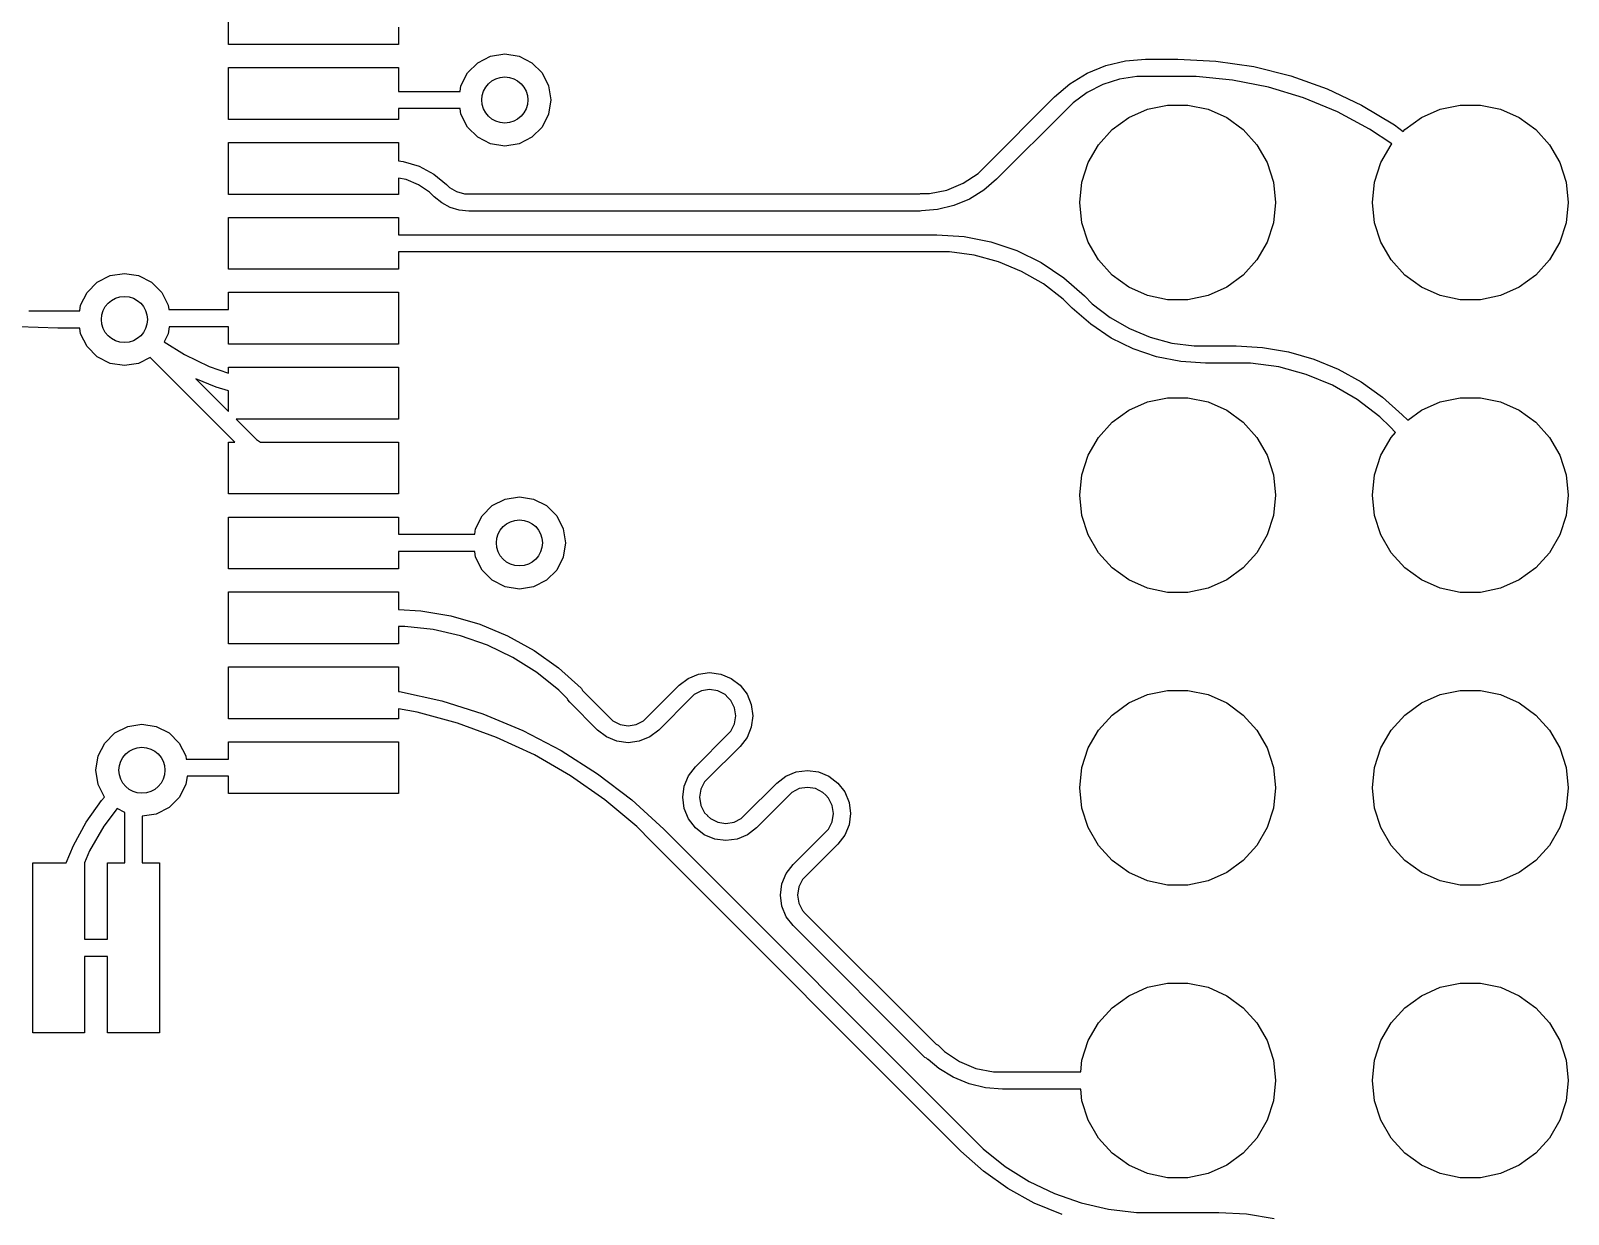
# Model space of a CAD drawing. Extents: x 6.5 to 8.1, y -3.85 to -2.25.
# Drawn here: x 7.508 to 8.033, y -3.446 to -3.041 of the extents above; entities that cross this region are included whole.
import ezdxf

# ---------------------------------------------------------------- set-up
doc = ezdxf.new("R2010")
doc.units = 0
doc.header["$MEASUREMENT"] = 0
doc.layers.add('BLACK', color=7, linetype='CONTINUOUS')

msp = doc.modelspace()

# ---------------------------------------------------------------- linework, layer by layer
at = {"layer": 'BLACK', "linetype": 'CONTINUOUS'}
for p, q in [((7.57561, -3.04606), (7.57561, -3.02835)), ((7.63368, -3.04016), (7.63368, -3.04606)), ((7.63368, -3.04606), (7.57561, -3.04606)), ((7.65726, -3.05574), (7.66074, -3.05226)), ((7.66074, -3.05226), (7.66513, -3.05002)), ((7.66513, -3.05002), (7.67, -3.04925)), ((7.67, -3.04925), (7.67487, -3.05002)), ((7.67487, -3.05002), (7.67926, -3.05226)), ((7.67926, -3.05226), (7.68274, -3.05574)), ((7.8754, -3.0532), (7.8821, -3.05159)), ((7.8821, -3.05159), (7.88897, -3.05105)), ((7.88897, -3.05105), (7.88897, -3.05105)), ((7.88897, -3.05105), (7.88897, -3.05105)), ((7.88897, -3.05105), (7.9, -3.05105)), ((7.88897, -3.05105), (7.88897, -3.05105)), ((7.9, -3.05105), (7.91307, -3.05169)), ((7.91307, -3.05169), (7.92601, -3.05361)), ((7.57561, -3.07165), (7.57561, -3.05394)), ((7.57561, -3.05394), (7.63368, -3.05394)), ((7.63368, -3.05394), (7.63368, -3.06205)), ((7.65502, -3.06013), (7.65726, -3.05574)), ((7.68274, -3.05574), (7.68498, -3.06013)), ((7.86315, -3.05944), (7.86903, -3.05583)), ((7.86903, -3.05583), (7.8754, -3.0532)), ((7.88007, -3.05789), (7.87438, -3.05974)), ((7.88598, -3.05695), (7.88007, -3.05789)), ((7.88896, -3.05695), (7.88598, -3.05695)), ((7.88897, -3.05695), (7.88896, -3.05695)), ((7.9, -3.05695), (7.88897, -3.05695)), ((7.88897, -3.05695), (7.88897, -3.05695)), ((7.90626, -3.05695), (7.9, -3.05695)), ((7.91872, -3.05818), (7.90626, -3.05695)), ((7.931, -3.06062), (7.91872, -3.05818)), ((7.92601, -3.05361), (7.9387, -3.05679)), ((7.9387, -3.05679), (7.95102, -3.0612)), ((7.63368, -3.06205), (7.65472, -3.06205)), ((7.65472, -3.06205), (7.65502, -3.06013)), ((7.68498, -3.06013), (7.68575, -3.065)), ((7.85791, -3.06391), (7.86315, -3.05944)), ((7.86904, -3.06245), (7.8642, -3.06597)), ((7.87438, -3.05974), (7.86904, -3.06245)), ((7.94298, -3.06426), (7.931, -3.06062)), ((7.95102, -3.0612), (7.96285, -3.06679)), ((7.65472, -3.06795), (7.63368, -3.06795)), ((7.63368, -3.06795), (7.63368, -3.07165)), ((7.65502, -3.06987), (7.65472, -3.06795)), ((7.68575, -3.065), (7.68498, -3.06987)), ((7.8339, -3.08793), (7.85791, -3.06391)), ((7.86209, -3.06809), (7.83807, -3.0921)), ((7.85791, -3.06391), (7.85791, -3.06391)), ((7.8642, -3.06597), (7.86209, -3.06809)), ((7.86209, -3.06809), (7.86209, -3.06809)), ((7.86209, -3.06809), (7.86209, -3.06809)), ((7.88327, -3.07102), (7.88966, -3.06817)), ((7.88966, -3.06817), (7.8965, -3.06672)), ((7.8965, -3.06672), (7.9035, -3.06672)), ((7.9035, -3.06672), (7.91034, -3.06817)), ((7.91034, -3.06817), (7.91673, -3.07102)), ((7.95454, -3.06905), (7.94298, -3.06426)), ((7.96285, -3.06679), (7.97407, -3.07352)), ((7.98327, -3.07102), (7.98966, -3.06817)), ((7.98966, -3.06817), (7.9965, -3.06672)), ((7.9965, -3.06672), (8.0035, -3.06672)), ((8.0035, -3.06672), (8.01034, -3.06817)), ((8.01034, -3.06817), (8.01673, -3.07102)), ((7.63368, -3.07165), (7.57561, -3.07165)), ((7.65726, -3.07426), (7.65502, -3.06987)), ((7.68498, -3.06987), (7.68274, -3.07426)), ((7.87761, -3.07513), (7.88327, -3.07102)), ((7.91673, -3.07102), (7.92239, -3.07513)), ((7.96558, -3.07495), (7.95454, -3.06905)), ((7.97407, -3.07352), (7.97706, -3.07574)), ((7.97761, -3.07513), (7.98327, -3.07102)), ((8.01673, -3.07102), (8.02239, -3.07513)), ((7.66074, -3.07774), (7.65726, -3.07426)), ((7.66513, -3.07998), (7.66074, -3.07774)), ((7.67926, -3.07774), (7.67487, -3.07998)), ((7.68274, -3.07426), (7.67926, -3.07774)), ((7.87293, -3.08033), (7.87761, -3.07513)), ((7.92239, -3.07513), (7.92707, -3.08033)), ((7.97319, -3.08003), (7.96558, -3.07495)), ((7.97706, -3.07574), (7.97761, -3.07513)), ((8.02239, -3.07513), (8.02707, -3.08033)), ((7.57561, -3.09724), (7.57561, -3.07953)), ((7.57561, -3.07953), (7.63368, -3.07953)), ((7.63368, -3.07953), (7.63368, -3.08583)), ((7.67, -3.08075), (7.66513, -3.07998)), ((7.67487, -3.07998), (7.67, -3.08075)), ((7.86943, -3.08639), (7.87293, -3.08033)), ((7.92707, -3.08033), (7.93057, -3.08639)), ((7.96943, -3.08639), (7.97293, -3.08033)), ((7.97293, -3.08033), (7.97319, -3.08003)), ((8.02707, -3.08033), (8.03057, -3.08639)), ((7.63368, -3.08583), (7.63527, -3.08599)), ((7.63527, -3.08599), (7.6407, -3.08764)), ((7.6407, -3.08764), (7.6457, -3.09031)), ((7.83176, -3.09007), (7.8339, -3.08793)), ((7.8339, -3.08793), (7.8339, -3.08793)), ((7.86727, -3.09304), (7.86943, -3.08639)), ((7.93057, -3.08639), (7.93273, -3.09304)), ((7.96727, -3.09304), (7.96943, -3.08639)), ((8.03057, -3.08639), (8.03273, -3.09304)), ((7.63634, -3.09222), (7.63368, -3.0917)), ((7.63368, -3.0917), (7.63368, -3.09724)), ((7.64053, -3.09396), (7.63634, -3.09222)), ((7.64431, -3.09648), (7.64053, -3.09396)), ((7.6457, -3.09031), (7.65009, -3.09391)), ((7.65009, -3.09391), (7.65009, -3.09391)), ((7.65009, -3.09391), (7.65108, -3.09491)), ((7.65108, -3.09491), (7.65353, -3.09632)), ((7.82111, -3.09576), (7.82671, -3.09344)), ((7.82671, -3.09344), (7.83176, -3.09007)), ((7.83807, -3.0921), (7.8337, -3.09584)), ((7.83807, -3.0921), (7.83807, -3.0921)), ((7.83807, -3.0921), (7.83807, -3.0921)), ((7.83807, -3.0921), (7.83807, -3.0921)), ((7.86654, -3.1), (7.86727, -3.09304)), ((7.93273, -3.09304), (7.93346, -3.1)), ((7.96654, -3.1), (7.96727, -3.09304)), ((8.03273, -3.09304), (8.03346, -3.1)), ((7.63368, -3.09724), (7.57561, -3.09724)), ((7.64591, -3.09809), (7.64431, -3.09648)), ((7.64843, -3.10015), (7.64591, -3.09809)), ((7.64591, -3.09809), (7.64591, -3.09809)), ((7.64591, -3.09809), (7.64591, -3.09809)), ((7.6513, -3.10169), (7.64843, -3.10015)), ((7.65353, -3.09632), (7.65625, -3.09705)), ((7.65625, -3.09705), (7.65766, -3.09705)), ((7.65766, -3.09705), (7.81181, -3.09705)), ((7.81181, -3.09705), (7.81213, -3.09694)), ((7.81213, -3.09694), (7.81213, -3.09694)), ((7.81213, -3.09694), (7.81516, -3.09694)), ((7.81516, -3.09694), (7.82111, -3.09576)), ((7.82879, -3.09885), (7.82347, -3.10105)), ((7.8337, -3.09584), (7.82879, -3.09885)), ((7.86727, -3.10696), (7.86654, -3.1)), ((7.93346, -3.1), (7.93273, -3.10696)), ((7.96727, -3.10696), (7.96654, -3.1)), ((8.03346, -3.1), (8.03273, -3.10696)), ((7.57561, -3.12283), (7.57561, -3.10512)), ((7.57561, -3.10512), (7.63368, -3.10512)), ((7.63368, -3.10512), (7.63368, -3.11102)), ((7.65442, -3.10263), (7.6513, -3.10169)), ((7.65766, -3.10295), (7.65442, -3.10263)), ((7.81202, -3.10295), (7.65766, -3.10295)), ((7.65766, -3.10295), (7.65766, -3.10295)), ((7.65766, -3.10295), (7.65766, -3.10295)), ((7.81237, -3.10283), (7.81202, -3.10295)), ((7.81787, -3.10239), (7.81237, -3.10283)), ((7.82347, -3.10105), (7.81787, -3.10239)), ((7.86943, -3.11361), (7.86727, -3.10696)), ((7.93273, -3.10696), (7.93057, -3.11361)), ((7.96943, -3.11361), (7.96727, -3.10696)), ((8.03273, -3.10696), (8.03057, -3.11361)), ((7.63368, -3.11102), (7.81766, -3.11102)), ((7.81766, -3.11102), (7.82697, -3.11163)), ((7.82697, -3.11163), (7.83612, -3.11345)), ((7.83612, -3.11345), (7.84495, -3.11645)), ((7.87293, -3.11967), (7.86943, -3.11361)), ((7.93057, -3.11361), (7.92707, -3.11967)), ((7.97293, -3.11967), (7.96943, -3.11361)), ((8.03057, -3.11361), (8.02707, -3.11967)), ((7.81766, -3.11693), (7.63368, -3.11693)), ((7.63368, -3.11693), (7.63368, -3.12283)), ((7.82195, -3.11693), (7.81766, -3.11693)), ((7.83045, -3.11805), (7.82195, -3.11693)), ((7.83873, -3.12027), (7.83045, -3.11805)), ((7.84665, -3.12355), (7.83873, -3.12027)), ((7.84495, -3.11645), (7.85332, -3.12058)), ((7.85332, -3.12058), (7.86107, -3.12576)), ((7.87761, -3.12487), (7.87293, -3.11967)), ((7.92707, -3.11967), (7.92239, -3.12487)), ((7.97761, -3.12487), (7.97293, -3.11967)), ((8.02707, -3.11967), (8.02239, -3.12487)), ((7.53074, -3.12726), (7.53513, -3.12502)), ((7.53513, -3.12502), (7.54, -3.12425)), ((7.54, -3.12425), (7.54487, -3.12502)), ((7.54487, -3.12502), (7.54926, -3.12726)), ((7.63368, -3.12283), (7.57561, -3.12283)), ((7.85408, -3.12784), (7.84665, -3.12355)), ((7.86107, -3.12576), (7.86809, -3.13191)), ((7.88327, -3.12898), (7.87761, -3.12487)), ((7.92239, -3.12487), (7.91673, -3.12898)), ((7.98327, -3.12898), (7.97761, -3.12487)), ((8.02239, -3.12487), (8.01673, -3.12898)), ((7.52502, -3.13513), (7.52726, -3.13074)), ((7.52726, -3.13074), (7.53074, -3.12726)), ((7.54926, -3.12726), (7.55274, -3.13074)), ((7.55274, -3.13074), (7.55498, -3.13513)), ((7.57561, -3.13661), (7.57561, -3.13071)), ((7.57561, -3.13071), (7.63368, -3.13071)), ((7.63368, -3.13071), (7.63368, -3.14843)), ((7.86088, -3.13306), (7.85408, -3.12784)), ((7.88966, -3.13183), (7.88327, -3.12898)), ((7.91673, -3.12898), (7.91034, -3.13183)), ((7.98966, -3.13183), (7.98327, -3.12898)), ((8.01673, -3.12898), (8.01034, -3.13183)), ((7.50732, -3.13705), (7.51728, -3.13705)), ((7.51728, -3.13705), (7.52472, -3.13705)), ((7.52472, -3.13705), (7.52502, -3.13513)), ((7.55498, -3.13513), (7.55521, -3.13661)), ((7.55521, -3.13661), (7.57561, -3.13661)), ((7.86391, -3.13609), (7.86088, -3.13306)), ((7.87025, -3.14164), (7.86391, -3.13609)), ((7.86391, -3.13609), (7.86391, -3.13609)), ((7.86391, -3.13609), (7.86391, -3.13609)), ((7.86809, -3.13191), (7.86809, -3.13191)), ((7.86809, -3.13191), (7.86809, -3.13191)), ((7.86809, -3.13191), (7.8708, -3.13462)), ((7.8708, -3.13462), (7.87688, -3.13929)), ((7.8965, -3.13328), (7.88966, -3.13183)), ((7.9035, -3.13328), (7.8965, -3.13328)), ((7.91034, -3.13183), (7.9035, -3.13328)), ((7.9965, -3.13328), (7.98966, -3.13183)), ((8.0035, -3.13328), (7.9965, -3.13328)), ((8.01034, -3.13183), (8.0035, -3.13328)), ((7.51728, -3.14295), (7.49699, -3.14229)), ((7.87725, -3.14632), (7.87025, -3.14164)), ((7.87688, -3.13929), (7.88353, -3.14313)), ((7.52472, -3.14295), (7.51728, -3.14295)), ((7.52502, -3.14487), (7.52472, -3.14295)), ((7.52726, -3.14926), (7.52502, -3.14487)), ((7.55498, -3.14487), (7.55359, -3.14759)), ((7.55535, -3.14252), (7.55498, -3.14487)), ((7.57561, -3.14252), (7.55535, -3.14252)), ((7.57561, -3.14843), (7.57561, -3.14252)), ((7.88481, -3.15005), (7.87725, -3.14632)), ((7.88353, -3.14313), (7.89061, -3.14606)), ((7.89061, -3.14606), (7.89802, -3.14805)), ((7.53074, -3.15274), (7.52726, -3.14926)), ((7.53513, -3.15498), (7.53074, -3.15274)), ((7.55359, -3.14759), (7.56055, -3.15197)), ((7.56055, -3.15197), (7.56895, -3.15601)), ((7.63368, -3.14843), (7.57561, -3.14843)), ((7.89279, -3.15276), (7.88481, -3.15005)), ((7.90105, -3.1544), (7.89279, -3.15276)), ((7.89802, -3.14805), (7.90562, -3.14905)), ((7.90562, -3.14905), (7.90946, -3.14905)), ((7.90946, -3.14905), (7.92, -3.14905)), ((7.92, -3.14905), (7.92898, -3.14955)), ((7.92898, -3.14955), (7.93785, -3.15106)), ((7.93785, -3.15106), (7.94649, -3.15355)), ((7.54, -3.15575), (7.53513, -3.15498)), ((7.54487, -3.15498), (7.54, -3.15575)), ((7.5488, -3.15297), (7.54487, -3.15498)), ((7.57771, -3.18189), (7.5488, -3.15297)), ((7.56895, -3.15601), (7.57561, -3.15834)), ((7.57561, -3.15834), (7.57561, -3.1563)), ((7.57561, -3.1563), (7.63368, -3.1563)), ((7.63368, -3.1563), (7.63368, -3.17402)), ((7.90946, -3.15495), (7.90105, -3.1544)), ((7.92, -3.15495), (7.90946, -3.15495)), ((7.90946, -3.15495), (7.90946, -3.15495)), ((7.90946, -3.15495), (7.90946, -3.15495)), ((7.92487, -3.15495), (7.92, -3.15495)), ((7.93453, -3.15622), (7.92487, -3.15495)), ((7.94393, -3.15874), (7.93453, -3.15622)), ((7.94649, -3.15355), (7.9548, -3.15699)), ((7.9548, -3.15699), (7.96267, -3.16134)), ((7.57139, -3.16312), (7.56441, -3.16023)), ((7.56441, -3.16023), (7.57561, -3.17143)), ((7.57561, -3.16434), (7.57139, -3.16312)), ((7.95293, -3.16247), (7.94393, -3.15874)), ((7.96137, -3.16734), (7.95293, -3.16247)), ((7.96267, -3.16134), (7.97001, -3.16655)), ((7.57561, -3.17143), (7.57561, -3.16434)), ((7.88327, -3.17102), (7.88966, -3.16817)), ((7.88966, -3.16817), (7.8965, -3.16672)), ((7.8965, -3.16672), (7.9035, -3.16672)), ((7.9035, -3.16672), (7.91034, -3.16817)), ((7.91034, -3.16817), (7.91673, -3.17102)), ((7.9691, -3.17327), (7.96137, -3.16734)), ((7.97001, -3.16655), (7.97672, -3.17254)), ((7.98327, -3.17102), (7.98966, -3.16817)), ((7.98966, -3.16817), (7.9965, -3.16672)), ((7.9965, -3.16672), (8.0035, -3.16672)), ((8.0035, -3.16672), (8.01034, -3.16817)), ((8.01034, -3.16817), (8.01673, -3.17102)), ((7.87761, -3.17513), (7.88327, -3.17102)), ((7.91673, -3.17102), (7.92239, -3.17513)), ((7.97254, -3.17671), (7.9691, -3.17327)), ((7.97672, -3.17254), (7.97672, -3.17254)), ((7.97672, -3.17254), (7.97672, -3.17254)), ((7.97672, -3.17254), (7.97859, -3.17442)), ((7.97859, -3.17442), (7.98327, -3.17102)), ((8.01673, -3.17102), (8.02239, -3.17513)), ((7.63368, -3.17402), (7.57819, -3.17402)), ((7.57819, -3.17402), (7.58301, -3.17883)), ((7.58301, -3.17883), (7.58301, -3.17883)), ((7.58301, -3.17883), (7.58301, -3.17883)), ((7.58301, -3.17883), (7.58514, -3.18096)), ((7.87293, -3.18033), (7.87761, -3.17513)), ((7.92239, -3.17513), (7.92707, -3.18033)), ((7.97254, -3.17672), (7.97254, -3.17671)), ((7.97446, -3.17863), (7.97254, -3.17672)), ((7.97293, -3.18033), (7.97446, -3.17863)), ((8.02239, -3.17513), (8.02707, -3.18033)), ((7.57561, -3.19961), (7.57561, -3.18189)), ((7.57561, -3.18189), (7.57771, -3.18189)), ((7.58514, -3.18096), (7.58653, -3.18189)), ((7.58653, -3.18189), (7.63368, -3.18189)), ((7.63368, -3.18189), (7.63368, -3.19961)), ((7.86943, -3.18639), (7.87293, -3.18033)), ((7.92707, -3.18033), (7.93057, -3.18639)), ((7.96943, -3.18639), (7.97293, -3.18033)), ((8.02707, -3.18033), (8.03057, -3.18639)), ((7.86727, -3.19304), (7.86943, -3.18639)), ((7.93057, -3.18639), (7.93273, -3.19304)), ((7.96727, -3.19304), (7.96943, -3.18639)), ((8.03057, -3.18639), (8.03273, -3.19304)), ((7.86654, -3.2), (7.86727, -3.19304)), ((7.93273, -3.19304), (7.93346, -3.2)), ((7.96654, -3.2), (7.96727, -3.19304)), ((8.03273, -3.19304), (8.03346, -3.2)), ((7.63368, -3.19961), (7.57561, -3.19961)), ((7.86727, -3.20696), (7.86654, -3.2)), ((7.93346, -3.2), (7.93273, -3.20696)), ((7.96727, -3.20696), (7.96654, -3.2)), ((8.03346, -3.2), (8.03273, -3.20696)), ((7.66226, -3.20708), (7.66574, -3.2036)), ((7.66574, -3.2036), (7.67013, -3.20136)), ((7.67013, -3.20136), (7.675, -3.20059)), ((7.675, -3.20059), (7.67987, -3.20136)), ((7.67987, -3.20136), (7.68426, -3.2036)), ((7.68426, -3.2036), (7.68774, -3.20708)), ((7.57561, -3.2252), (7.57561, -3.20748)), ((7.57561, -3.20748), (7.63368, -3.20748)), ((7.63368, -3.20748), (7.63368, -3.21339)), ((7.66002, -3.21147), (7.66226, -3.20708)), ((7.68774, -3.20708), (7.68998, -3.21147)), ((7.86943, -3.21361), (7.86727, -3.20696)), ((7.93273, -3.20696), (7.93057, -3.21361)), ((7.96943, -3.21361), (7.96727, -3.20696)), ((8.03273, -3.20696), (8.03057, -3.21361)), ((7.63368, -3.21339), (7.65972, -3.21339)), ((7.65972, -3.21339), (7.66002, -3.21147)), ((7.68998, -3.21147), (7.69075, -3.21634)), ((7.87293, -3.21967), (7.86943, -3.21361)), ((7.93057, -3.21361), (7.92707, -3.21967)), ((7.97293, -3.21967), (7.96943, -3.21361)), ((8.03057, -3.21361), (8.02707, -3.21967)), ((7.65972, -3.21929), (7.63368, -3.21929)), ((7.63368, -3.21929), (7.63368, -3.2252)), ((7.66002, -3.2212), (7.65972, -3.21929)), ((7.69075, -3.21634), (7.68998, -3.2212)), ((7.87761, -3.22487), (7.87293, -3.21967)), ((7.92707, -3.21967), (7.92239, -3.22487)), ((7.97761, -3.22487), (7.97293, -3.21967)), ((8.02707, -3.21967), (8.02239, -3.22487)), ((7.63368, -3.2252), (7.57561, -3.2252)), ((7.66226, -3.2256), (7.66002, -3.2212)), ((7.66574, -3.22908), (7.66226, -3.2256)), ((7.68774, -3.2256), (7.68426, -3.22908)), ((7.68998, -3.2212), (7.68774, -3.2256)), ((7.88327, -3.22898), (7.87761, -3.22487)), ((7.92239, -3.22487), (7.91673, -3.22898)), ((7.98327, -3.22898), (7.97761, -3.22487)), ((8.02239, -3.22487), (8.01673, -3.22898)), ((7.67013, -3.23132), (7.66574, -3.22908)), ((7.675, -3.23209), (7.67013, -3.23132)), ((7.67987, -3.23132), (7.675, -3.23209)), ((7.68426, -3.22908), (7.67987, -3.23132)), ((7.88966, -3.23183), (7.88327, -3.22898)), ((7.91673, -3.22898), (7.91034, -3.23183)), ((7.98966, -3.23183), (7.98327, -3.22898)), ((8.01673, -3.22898), (8.01034, -3.23183)), ((7.57561, -3.25079), (7.57561, -3.23307)), ((7.57561, -3.23307), (7.63368, -3.23307)), ((7.63368, -3.23307), (7.63368, -3.23912)), ((7.8965, -3.23328), (7.88966, -3.23183)), ((7.9035, -3.23328), (7.8965, -3.23328)), ((7.91034, -3.23183), (7.9035, -3.23328)), ((7.9965, -3.23328), (7.98966, -3.23183)), ((8.0035, -3.23328), (7.9965, -3.23328)), ((8.01034, -3.23183), (8.0035, -3.23328)), ((7.63368, -3.23912), (7.64136, -3.23955)), ((7.64136, -3.23955), (7.65152, -3.24128)), ((7.65152, -3.24128), (7.66143, -3.24414)), ((7.63589, -3.24488), (7.63368, -3.24488)), ((7.63368, -3.24488), (7.63368, -3.25079)), ((7.6455, -3.24596), (7.63589, -3.24488)), ((7.65492, -3.24812), (7.6455, -3.24596)), ((7.66143, -3.24414), (7.67096, -3.24808)), ((7.63368, -3.25079), (7.57561, -3.25079)), ((7.66404, -3.25131), (7.65492, -3.24812)), ((7.67275, -3.2555), (7.66404, -3.25131)), ((7.67096, -3.24808), (7.67999, -3.25307)), ((7.68094, -3.26064), (7.67275, -3.2555)), ((7.67999, -3.25307), (7.6884, -3.25904)), ((7.57561, -3.27638), (7.57561, -3.25866)), ((7.57561, -3.25866), (7.63368, -3.25866)), ((7.63368, -3.25866), (7.63368, -3.26709)), ((7.68849, -3.26667), (7.68094, -3.26064)), ((7.6884, -3.25904), (7.69609, -3.26591)), ((7.72956, -3.26497), (7.73262, -3.26262)), ((7.73262, -3.26262), (7.73618, -3.26115)), ((7.73618, -3.26115), (7.74, -3.26064)), ((7.74, -3.26064), (7.74382, -3.26115)), ((7.74382, -3.26115), (7.74738, -3.26262)), ((7.74738, -3.26262), (7.75044, -3.26497)), ((7.63368, -3.26709), (7.63403, -3.26714)), ((7.63403, -3.26714), (7.64845, -3.27033)), ((7.69143, -3.2696), (7.68849, -3.26667)), ((7.69609, -3.26591), (7.69609, -3.26591)), ((7.69609, -3.26591), (7.6962, -3.26612)), ((7.6962, -3.26612), (7.69639, -3.26626)), ((7.69639, -3.26626), (7.69655, -3.26675)), ((7.69655, -3.26675), (7.7059, -3.2761)), ((7.71843, -3.2761), (7.72956, -3.26497)), ((7.72956, -3.26497), (7.72956, -3.26497)), ((7.73473, -3.26815), (7.73374, -3.26914)), ((7.73723, -3.26688), (7.73473, -3.26815)), ((7.74, -3.26644), (7.73723, -3.26688)), ((7.74277, -3.26688), (7.74, -3.26644)), ((7.74527, -3.26815), (7.74277, -3.26688)), ((7.74626, -3.26914), (7.74527, -3.26815)), ((7.75044, -3.26497), (7.75044, -3.26497)), ((7.75044, -3.26497), (7.75044, -3.26497)), ((7.75044, -3.26497), (7.75044, -3.26497)), ((7.75044, -3.26497), (7.75279, -3.26802)), ((7.75044, -3.26497), (7.75044, -3.26497)), ((7.75279, -3.26802), (7.75426, -3.27159)), ((7.88327, -3.27102), (7.88966, -3.26817)), ((7.88966, -3.26817), (7.8965, -3.26672)), ((7.8965, -3.26672), (7.9035, -3.26672)), ((7.9035, -3.26672), (7.91034, -3.26817)), ((7.91034, -3.26817), (7.91673, -3.27102)), ((7.98327, -3.27102), (7.98966, -3.26817)), ((7.98966, -3.26817), (7.9965, -3.26672)), ((7.9965, -3.26672), (8.0035, -3.26672)), ((8.0035, -3.26672), (8.01034, -3.26817)), ((8.01034, -3.26817), (8.01673, -3.27102)), ((7.64003, -3.27419), (7.63368, -3.27307)), ((7.63368, -3.27307), (7.63368, -3.27638)), ((7.64845, -3.27033), (7.66253, -3.27477)), ((7.69157, -3.26994), (7.69143, -3.2696)), ((7.69218, -3.27073), (7.69157, -3.26994)), ((7.69218, -3.27074), (7.69218, -3.27073)), ((7.70172, -3.28028), (7.69218, -3.27074)), ((7.73374, -3.26914), (7.7226, -3.28028)), ((7.73374, -3.26914), (7.73374, -3.26914)), ((7.74726, -3.27013), (7.74626, -3.26914)), ((7.74626, -3.26914), (7.74626, -3.26914)), ((7.74853, -3.27263), (7.74726, -3.27013)), ((7.74897, -3.27541), (7.74853, -3.27263)), ((7.75426, -3.27159), (7.75476, -3.27541)), ((7.87761, -3.27513), (7.88327, -3.27102)), ((7.91673, -3.27102), (7.92239, -3.27513)), ((7.97761, -3.27513), (7.98327, -3.27102)), ((8.01673, -3.27102), (8.02239, -3.27513)), ((7.54113, -3.27902), (7.546, -3.27825)), ((7.546, -3.27825), (7.55087, -3.27902)), ((7.63368, -3.27638), (7.57561, -3.27638)), ((7.6538, -3.27788), (7.64003, -3.27419)), ((7.66721, -3.28276), (7.6538, -3.27788)), ((7.66253, -3.27477), (7.67617, -3.28042)), ((7.7059, -3.2761), (7.7059, -3.2761)), ((7.7059, -3.2761), (7.70689, -3.27709)), ((7.70689, -3.27709), (7.70939, -3.27837)), ((7.70939, -3.27837), (7.71216, -3.27881)), ((7.71216, -3.27881), (7.71493, -3.27837)), ((7.71493, -3.27837), (7.71743, -3.27709)), ((7.71743, -3.27709), (7.71843, -3.2761)), ((7.71843, -3.2761), (7.71843, -3.2761)), ((7.74726, -3.28068), (7.74853, -3.27818)), ((7.74853, -3.27818), (7.74897, -3.27541)), ((7.75476, -3.27541), (7.75426, -3.27923)), ((7.87293, -3.28033), (7.87761, -3.27513)), ((7.92239, -3.27513), (7.92707, -3.28033)), ((7.97293, -3.28033), (7.97761, -3.27513)), ((8.02239, -3.27513), (8.02707, -3.28033)), ((7.53326, -3.28474), (7.53674, -3.28126)), ((7.53674, -3.28126), (7.54113, -3.27902)), ((7.55087, -3.27902), (7.55526, -3.28126)), ((7.55526, -3.28126), (7.55874, -3.28474)), ((7.68013, -3.28879), (7.66721, -3.28276)), ((7.67617, -3.28042), (7.68926, -3.28724)), ((7.70478, -3.28262), (7.70172, -3.28028)), ((7.70172, -3.28028), (7.70172, -3.28028)), ((7.70834, -3.2841), (7.70478, -3.28262)), ((7.71216, -3.2846), (7.70834, -3.2841)), ((7.71598, -3.2841), (7.71216, -3.2846)), ((7.71954, -3.28262), (7.71598, -3.2841)), ((7.7226, -3.28028), (7.71954, -3.28262)), ((7.7226, -3.28028), (7.7226, -3.28028)), ((7.73513, -3.29281), (7.74626, -3.28167)), ((7.74626, -3.28167), (7.74726, -3.28068)), ((7.74626, -3.28167), (7.74626, -3.28167)), ((7.74626, -3.28167), (7.74626, -3.28167)), ((7.75279, -3.28279), (7.75044, -3.28584)), ((7.75426, -3.27923), (7.75279, -3.28279)), ((7.86943, -3.28639), (7.87293, -3.28033)), ((7.92707, -3.28033), (7.93057, -3.28639)), ((7.96943, -3.28639), (7.97293, -3.28033)), ((8.02707, -3.28033), (8.03057, -3.28639)), ((7.53025, -3.294), (7.53102, -3.28913)), ((7.53102, -3.28913), (7.53326, -3.28474)), ((7.55874, -3.28474), (7.56098, -3.28913)), ((7.56098, -3.28913), (7.56114, -3.29016)), ((7.57561, -3.29016), (7.57561, -3.28425)), ((7.57561, -3.28425), (7.63368, -3.28425)), ((7.63368, -3.28425), (7.63368, -3.30197)), ((7.69248, -3.29592), (7.68013, -3.28879)), ((7.68926, -3.28724), (7.70171, -3.29517)), ((7.75044, -3.28585), (7.7393, -3.29698)), ((7.75044, -3.28584), (7.75044, -3.28585)), ((7.75044, -3.28585), (7.75044, -3.28585)), ((7.75044, -3.28585), (7.75044, -3.28585)), ((7.75044, -3.28585), (7.75044, -3.28585)), ((7.86727, -3.29304), (7.86943, -3.28639)), ((7.93057, -3.28639), (7.93273, -3.29304)), ((7.96727, -3.29304), (7.96943, -3.28639)), ((8.03057, -3.28639), (8.03273, -3.29304)), ((7.53102, -3.29887), (7.53025, -3.294)), ((7.56114, -3.29016), (7.57561, -3.29016)), ((7.73278, -3.29586), (7.73513, -3.2928)), ((7.73513, -3.2928), (7.73513, -3.29281)), ((7.76602, -3.29603), (7.76959, -3.29455)), ((7.76959, -3.29455), (7.77341, -3.29405)), ((7.77341, -3.29405), (7.77723, -3.29455)), ((7.77723, -3.29455), (7.78079, -3.29603)), ((7.86654, -3.3), (7.86727, -3.29304)), ((7.93273, -3.29304), (7.93346, -3.3)), ((7.96654, -3.3), (7.96727, -3.29304)), ((8.03273, -3.29304), (8.03346, -3.3)), ((7.53322, -3.30319), (7.53102, -3.29887)), ((7.56098, -3.29887), (7.55874, -3.30326)), ((7.56142, -3.29606), (7.56098, -3.29887)), ((7.57561, -3.29606), (7.56142, -3.29606)), ((7.57561, -3.30197), (7.57561, -3.29606)), ((7.70417, -3.3041), (7.69248, -3.29592)), ((7.70171, -3.29517), (7.71342, -3.30416)), ((7.7308, -3.30325), (7.73131, -3.29942)), ((7.73131, -3.29942), (7.73278, -3.29586)), ((7.73831, -3.29797), (7.73704, -3.30047)), ((7.7393, -3.29699), (7.73831, -3.29797)), ((7.7393, -3.29698), (7.7393, -3.29699)), ((7.75183, -3.30951), (7.76297, -3.29837)), ((7.76297, -3.29837), (7.76602, -3.29603)), ((7.76297, -3.29837), (7.76297, -3.29837)), ((7.77341, -3.29984), (7.77064, -3.30028)), ((7.77618, -3.30028), (7.77341, -3.29984)), ((7.78079, -3.29603), (7.78385, -3.29837)), ((7.78385, -3.29837), (7.78385, -3.29837)), ((7.78385, -3.29837), (7.78385, -3.29837)), ((7.78385, -3.29837), (7.78385, -3.29837)), ((7.78385, -3.29837), (7.78385, -3.29837)), ((7.78385, -3.29837), (7.78385, -3.29837)), ((7.78385, -3.29837), (7.78619, -3.30143)), ((7.52692, -3.31176), (7.53215, -3.30439)), ((7.53215, -3.30439), (7.53322, -3.30319)), ((7.55874, -3.30326), (7.55526, -3.30674)), ((7.63368, -3.30197), (7.57561, -3.30197)), ((7.71509, -3.31327), (7.70417, -3.3041)), ((7.71342, -3.30416), (7.72431, -3.31413)), ((7.73131, -3.30707), (7.7308, -3.30325)), ((7.73704, -3.30047), (7.7366, -3.30324)), ((7.7366, -3.30324), (7.73704, -3.30602)), ((7.76714, -3.30255), (7.75601, -3.31368)), ((7.76814, -3.30156), (7.76714, -3.30255)), ((7.76714, -3.30255), (7.76714, -3.30255)), ((7.77064, -3.30028), (7.76814, -3.30156)), ((7.77868, -3.30156), (7.77618, -3.30028)), ((7.77967, -3.30255), (7.77868, -3.30156)), ((7.78066, -3.30354), (7.77967, -3.30255)), ((7.77967, -3.30255), (7.77967, -3.30255)), ((7.77967, -3.30255), (7.77967, -3.30255)), ((7.77967, -3.30255), (7.77967, -3.30255)), ((7.78194, -3.30604), (7.78066, -3.30354)), ((7.78619, -3.30143), (7.78767, -3.30499)), ((7.78767, -3.30499), (7.78817, -3.30881)), ((7.86727, -3.30696), (7.86654, -3.3)), ((7.93346, -3.3), (7.93273, -3.30696)), ((7.96727, -3.30696), (7.96654, -3.3)), ((8.03346, -3.3), (8.03273, -3.30696)), ((7.53748, -3.30712), (7.53293, -3.31305)), ((7.54016, -3.30848), (7.53748, -3.30712)), ((7.54016, -3.32561), (7.54016, -3.30848)), ((7.55087, -3.30898), (7.54606, -3.30974)), ((7.54606, -3.30974), (7.54606, -3.32561)), ((7.55526, -3.30674), (7.55087, -3.30898)), ((7.73278, -3.31063), (7.73131, -3.30707)), ((7.73704, -3.30602), (7.73831, -3.30852)), ((7.73831, -3.30852), (7.7393, -3.30951)), ((7.7393, -3.30951), (7.7393, -3.30951)), ((7.7393, -3.30951), (7.7393, -3.30951)), ((7.7393, -3.30951), (7.7393, -3.30951)), ((7.7393, -3.30951), (7.73931, -3.30952)), ((7.73931, -3.30952), (7.7403, -3.3105)), ((7.75084, -3.3105), (7.75183, -3.30951)), ((7.75183, -3.30951), (7.75183, -3.30951)), ((7.78238, -3.30881), (7.78194, -3.30604)), ((7.78194, -3.31159), (7.78238, -3.30881)), ((7.78817, -3.30881), (7.78767, -3.31263)), ((7.86943, -3.31361), (7.86727, -3.30696)), ((7.93273, -3.30696), (7.93057, -3.31361)), ((7.96943, -3.31361), (7.96727, -3.30696)), ((8.03273, -3.30696), (8.03057, -3.31361)), ((7.52255, -3.31967), (7.52692, -3.31176)), ((7.53293, -3.31305), (7.52803, -3.32154)), ((7.72013, -3.31831), (7.71509, -3.31327)), ((7.72431, -3.31413), (7.72431, -3.31413)), ((7.72431, -3.31413), (7.83009, -3.41991)), ((7.73513, -3.31368), (7.73278, -3.31063)), ((7.73513, -3.31369), (7.73513, -3.31368)), ((7.73513, -3.31368), (7.73513, -3.31368)), ((7.73513, -3.31368), (7.73513, -3.31368)), ((7.73513, -3.31368), (7.73513, -3.31368)), ((7.73819, -3.31603), (7.73513, -3.31369)), ((7.73513, -3.31369), (7.73513, -3.31369)), ((7.73513, -3.31369), (7.73513, -3.31369)), ((7.7403, -3.3105), (7.7428, -3.31178)), ((7.7428, -3.31178), (7.74557, -3.31221)), ((7.74557, -3.31221), (7.74834, -3.31178)), ((7.74834, -3.31178), (7.75084, -3.3105)), ((7.75601, -3.31369), (7.75295, -3.31603)), ((7.75601, -3.31368), (7.75601, -3.31369)), ((7.76853, -3.32621), (7.77967, -3.31508)), ((7.77967, -3.31508), (7.77968, -3.31507)), ((7.77968, -3.31507), (7.78066, -3.31409)), ((7.78066, -3.31409), (7.78194, -3.31159)), ((7.78767, -3.31263), (7.78619, -3.3162)), ((7.87293, -3.31967), (7.86943, -3.31361)), ((7.93057, -3.31361), (7.92707, -3.31967)), ((7.97293, -3.31967), (7.96943, -3.31361)), ((8.03057, -3.31361), (8.02707, -3.31967)), ((7.52009, -3.32561), (7.52255, -3.31967)), ((7.82591, -3.42409), (7.72013, -3.31831)), ((7.72013, -3.31831), (7.72013, -3.31831)), ((7.74175, -3.31751), (7.73819, -3.31603)), ((7.74557, -3.31801), (7.74175, -3.31751)), ((7.74939, -3.31751), (7.74557, -3.31801)), ((7.75295, -3.31603), (7.74939, -3.31751)), ((7.78385, -3.31925), (7.77271, -3.33039)), ((7.78619, -3.3162), (7.78385, -3.31925)), ((7.78385, -3.31925), (7.78385, -3.31925)), ((7.78385, -3.31925), (7.78385, -3.31925)), ((7.78385, -3.31925), (7.78385, -3.31925)), ((7.87761, -3.32487), (7.87293, -3.31967)), ((7.92707, -3.31967), (7.92239, -3.32487)), ((7.97761, -3.32487), (7.97293, -3.31967)), ((8.02707, -3.31967), (8.02239, -3.32487)), ((7.50866, -3.38368), (7.50866, -3.32561)), ((7.50866, -3.32561), (7.52009, -3.32561)), ((7.52803, -3.32154), (7.52634, -3.32561)), ((7.52634, -3.32561), (7.52638, -3.32561)), ((7.52638, -3.32561), (7.52638, -3.35169)), ((7.53425, -3.35169), (7.53425, -3.32561)), ((7.53425, -3.32561), (7.54016, -3.32561)), ((7.54606, -3.32561), (7.55197, -3.32561)), ((7.55197, -3.32561), (7.55197, -3.38368)), ((7.76619, -3.32927), (7.76853, -3.32622)), ((7.76853, -3.32622), (7.76853, -3.32621)), ((7.88327, -3.32898), (7.87761, -3.32487)), ((7.92239, -3.32487), (7.91673, -3.32898)), ((7.98327, -3.32898), (7.97761, -3.32487)), ((8.02239, -3.32487), (8.01673, -3.32898)), ((7.76472, -3.33283), (7.76619, -3.32927)), ((7.77172, -3.33138), (7.77045, -3.33388)), ((7.77271, -3.33039), (7.77172, -3.33138)), ((7.77271, -3.33039), (7.77271, -3.33039)), ((7.88966, -3.33183), (7.88327, -3.32898)), ((7.91673, -3.32898), (7.91034, -3.33183)), ((7.98966, -3.33183), (7.98327, -3.32898)), ((8.01673, -3.32898), (8.01034, -3.33183)), ((7.76421, -3.33665), (7.76472, -3.33283)), ((7.76472, -3.34047), (7.76421, -3.33665)), ((7.77045, -3.33388), (7.77001, -3.33665)), ((7.77001, -3.33665), (7.77045, -3.33942)), ((7.8965, -3.33328), (7.88966, -3.33183)), ((7.9035, -3.33328), (7.8965, -3.33328)), ((7.91034, -3.33183), (7.9035, -3.33328)), ((7.9965, -3.33328), (7.98966, -3.33183)), ((8.0035, -3.33328), (7.9965, -3.33328)), ((8.01034, -3.33183), (8.0035, -3.33328)), ((7.76619, -3.34403), (7.76472, -3.34047)), ((7.77045, -3.33942), (7.77172, -3.34192)), ((7.77172, -3.34192), (7.77271, -3.34292)), ((7.76853, -3.34709), (7.76619, -3.34403)), ((7.81353, -3.39209), (7.76853, -3.34709)), ((7.76853, -3.34709), (7.76853, -3.34709)), ((7.76853, -3.34709), (7.76853, -3.34709)), ((7.77271, -3.34292), (7.81708, -3.38728)), ((7.52638, -3.35169), (7.53425, -3.35169)), ((7.53425, -3.3576), (7.52638, -3.3576)), ((7.52638, -3.3576), (7.52638, -3.38368)), ((7.53425, -3.38368), (7.53425, -3.3576)), ((7.88327, -3.37102), (7.88966, -3.36817)), ((7.88966, -3.36817), (7.8965, -3.36672)), ((7.8965, -3.36672), (7.9035, -3.36672)), ((7.9035, -3.36672), (7.91034, -3.36817)), ((7.91034, -3.36817), (7.91673, -3.37102)), ((7.98327, -3.37102), (7.98966, -3.36817)), ((7.98966, -3.36817), (7.9965, -3.36672)), ((7.9965, -3.36672), (8.0035, -3.36672)), ((8.0035, -3.36672), (8.01034, -3.36817)), ((8.01034, -3.36817), (8.01673, -3.37102)), ((7.87761, -3.37513), (7.88327, -3.37102)), ((7.91673, -3.37102), (7.92239, -3.37513)), ((7.97761, -3.37513), (7.98327, -3.37102)), ((8.01673, -3.37102), (8.02239, -3.37513)), ((7.87293, -3.38033), (7.87761, -3.37513)), ((7.92239, -3.37513), (7.92707, -3.38033)), ((7.97293, -3.38033), (7.97761, -3.37513)), ((8.02239, -3.37513), (8.02707, -3.38033)), ((7.52638, -3.38368), (7.50866, -3.38368)), ((7.55197, -3.38368), (7.53425, -3.38368)), ((7.86943, -3.38639), (7.87293, -3.38033)), ((7.92707, -3.38033), (7.93057, -3.38639)), ((7.96943, -3.38639), (7.97293, -3.38033)), ((8.02707, -3.38033), (8.03057, -3.38639)), ((7.81708, -3.38728), (7.81743, -3.38758)), ((7.81743, -3.38758), (7.81809, -3.38791)), ((7.81809, -3.38791), (7.81809, -3.38791)), ((7.81809, -3.38791), (7.82026, -3.39008)), ((7.86727, -3.39304), (7.86943, -3.38639)), ((7.93057, -3.38639), (7.93273, -3.39304)), ((7.96727, -3.39304), (7.96943, -3.38639)), ((8.03057, -3.38639), (8.03273, -3.39304)), ((7.81412, -3.39236), (7.81353, -3.39209)), ((7.81461, -3.39277), (7.81412, -3.39236)), ((7.81474, -3.3928), (7.81461, -3.39277)), ((7.81834, -3.39587), (7.81474, -3.3928)), ((7.82026, -3.39008), (7.82537, -3.3935)), ((7.82537, -3.3935), (7.83104, -3.39585)), ((7.86685, -3.39705), (7.86727, -3.39304)), ((7.93273, -3.39304), (7.93346, -3.4)), ((7.96654, -3.4), (7.96727, -3.39304)), ((8.03273, -3.39304), (8.03346, -3.4)), ((7.8233, -3.39891), (7.81834, -3.39587)), ((7.82868, -3.40114), (7.8233, -3.39891)), ((7.83104, -3.39585), (7.83707, -3.39705)), ((7.83707, -3.39705), (7.84014, -3.39705)), ((7.84014, -3.39705), (7.84014, -3.39705)), ((7.84014, -3.39705), (7.86685, -3.39705)), ((7.83434, -3.4025), (7.82868, -3.40114)), ((7.84014, -3.40295), (7.83434, -3.4025)), ((7.86685, -3.40295), (7.84014, -3.40295)), ((7.84014, -3.40295), (7.84014, -3.40295)), ((7.84014, -3.40295), (7.84014, -3.40295)), ((7.86727, -3.40696), (7.86685, -3.40295)), ((7.93346, -3.4), (7.93273, -3.40696)), ((7.96727, -3.40696), (7.96654, -3.4)), ((8.03346, -3.4), (8.03273, -3.40696)), ((7.86943, -3.41361), (7.86727, -3.40696)), ((7.93273, -3.40696), (7.93057, -3.41361)), ((7.96943, -3.41361), (7.96727, -3.40696)), ((8.03273, -3.40696), (8.03057, -3.41361)), ((7.87293, -3.41967), (7.86943, -3.41361)), ((7.93057, -3.41361), (7.92707, -3.41967)), ((7.97293, -3.41967), (7.96943, -3.41361)), ((8.03057, -3.41361), (8.02707, -3.41967)), ((7.83009, -3.41991), (7.83009, -3.41992)), ((7.83009, -3.41992), (7.8335, -3.42332)), ((7.87761, -3.42487), (7.87293, -3.41967)), ((7.92707, -3.41967), (7.92239, -3.42487)), ((7.97761, -3.42487), (7.97293, -3.41967)), ((8.02707, -3.41967), (8.02239, -3.42487)), ((7.83358, -3.43094), (7.82591, -3.42409)), ((7.82591, -3.42409), (7.82591, -3.42409)), ((7.8335, -3.42332), (7.84103, -3.42933)), ((7.88327, -3.42898), (7.87761, -3.42487)), ((7.92239, -3.42487), (7.91673, -3.42898)), ((7.98327, -3.42898), (7.97761, -3.42487)), ((8.02239, -3.42487), (8.01673, -3.42898)), ((7.84197, -3.43689), (7.83358, -3.43094)), ((7.84103, -3.42933), (7.84919, -3.43446)), ((7.88966, -3.43183), (7.88327, -3.42898)), ((7.91673, -3.42898), (7.91034, -3.43183)), ((7.98966, -3.43183), (7.98327, -3.42898)), ((8.01673, -3.42898), (8.01034, -3.43183)), ((7.84919, -3.43446), (7.85788, -3.43864)), ((7.8965, -3.43328), (7.88966, -3.43183)), ((7.9035, -3.43328), (7.8965, -3.43328)), ((7.91034, -3.43183), (7.9035, -3.43328)), ((7.9965, -3.43328), (7.98966, -3.43183)), ((8.0035, -3.43328), (7.9965, -3.43328)), ((8.01034, -3.43183), (8.0035, -3.43328)), ((7.85097, -3.44187), (7.84197, -3.43689)), ((7.85788, -3.43864), (7.86697, -3.44182)), ((7.86697, -3.44182), (7.87637, -3.44397)), ((7.86048, -3.44581), (7.85097, -3.44187)), ((7.87637, -3.44397), (7.88595, -3.44505)), ((7.88595, -3.44505), (7.89077, -3.44505)), ((7.89077, -3.44505), (7.89077, -3.44505)), ((7.89077, -3.44505), (7.914, -3.44505)), ((7.914, -3.44505), (7.92352, -3.44558)), ((7.92352, -3.44558), (7.93292, -3.44718))]:
    msp.add_line(p, q, dxfattribs=at)
at = {"layer": 'BLACK'}
for centre in [(7.67, -3.065), (7.54, -3.14), (7.675, -3.21634), (7.546, -3.294)]:
    msp.add_circle(centre, 0.00787, dxfattribs=at)

doc.saveas('drawing.dxf')
